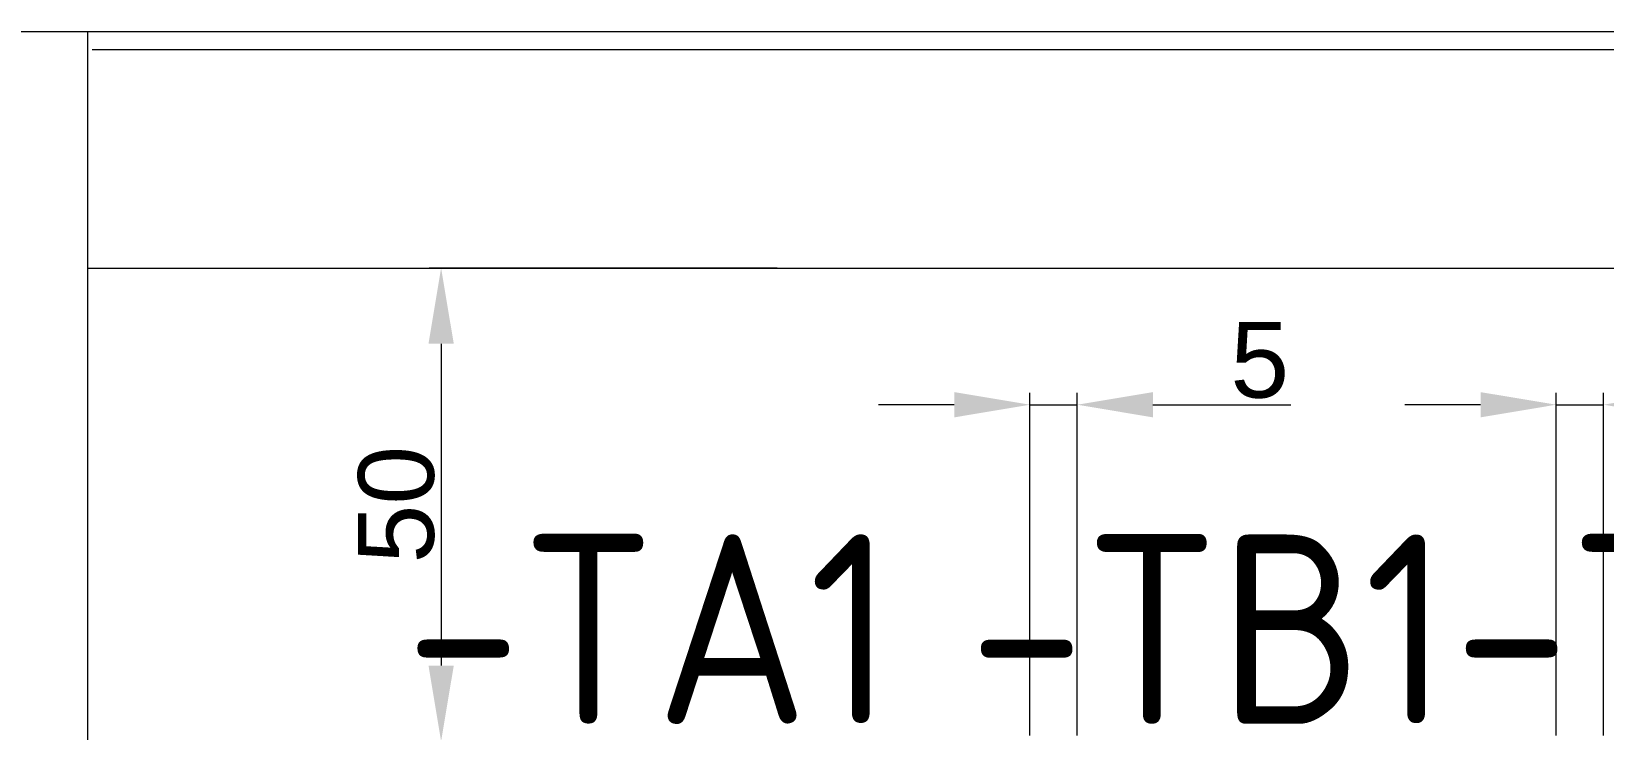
# Model space of a CAD drawing. Header units: millimetres. Extents: x 4137 to 6698, y 1400 to 3585.
# Drawn here: x 4365 to 4531.1, y 3332 to 3405.8 of the extents above; entities that cross this region are included whole.
import ezdxf
from ezdxf.enums import TextEntityAlignment as Align

# ---------------------------------------------------------------- set-up
doc = ezdxf.new("R2010")
doc.units = ezdxf.units.MM
doc.layers.add('000-PI-Oprema', color=30, linetype='Continuous', lineweight=5)
doc.layers.add('002-PI-Kabelska kanalica', color=150, linetype='Continuous')
doc.styles.add('PI0', font='isocpeur.ttf', dxfattribs={"width": 0.9})
doc.styles.get("Standard").update_dxf_attribs({"font": 'arial.ttf'})

msp = doc.modelspace()

# ---------------------------------------------------------------- linework, layer by layer
at = {"color": 0, "linetype": 'ByBlock', "lineweight": 0, "ltscale": 0.25}
for p, q in [((4443.84, 3380.78), (4407.07, 3380.78)), ((4408.32, 3372.78), (4408.32, 3338.78)), ((4470.53, 3331.4), (4470.53, 3367.59)), ((4475.53, 3331.4), (4475.53, 3367.59)), ((4526.13, 3331.4), (4526.13, 3367.59)), ((4531.13, 3331.4), (4531.13, 3367.59)), ((4462.53, 3366.34), (4454.53, 3366.34)), ((4470.53, 3366.34), (4475.53, 3366.34)), ((4483.53, 3366.34), (4498.09, 3366.34)), ((4518.13, 3366.34), (4510.13, 3366.34)), ((4526.13, 3366.34), (4531.13, 3366.34))]:
    msp.add_line(p, q, dxfattribs=at)
at = {"color": 0, "linetype": 'ByBlock', "ltscale": 0.25}
for points in [[(4406.99, 3372.78), (4409.66, 3372.78), (4408.32, 3380.78)], [(4462.53, 3367.67), (4462.53, 3365), (4470.53, 3366.34)], [(4483.53, 3367.67), (4483.53, 3365), (4475.53, 3366.34)], [(4518.13, 3367.67), (4518.13, 3365), (4526.13, 3366.34)], [(4539.13, 3367.67), (4539.13, 3365), (4531.13, 3366.34)], [(4406.99, 3338.78), (4409.66, 3338.78), (4408.32, 3330.78)]]:
    msp.add_solid(points, dxfattribs=at)
at = {"layer": '000-PI-Oprema', "color": 0, "linetype": 'ByBlock', "lineweight": 0, "ltscale": 0.25}
msp.add_line((4909.46, 3403.83), (4371.46, 3403.83), dxfattribs=at)
at = {"layer": '002-PI-Kabelska kanalica', "color": 0, "linetype": 'ByBlock', "lineweight": 0}
for p, q in [((4290.95, 3405.78), (4370.95, 3405.78)), ((4370.95, 3405.78), (4370.95, 1735.78)), ((4370.95, 3405.78), (4370.95, 3380.78)), ((4370.95, 3405.78), (4985.95, 3405.78)), ((4370.95, 3380.78), (4985.95, 3380.78))]:
    msp.add_line(p, q, dxfattribs=at)

# ---------------------------------------------------------------- texts
at = {"color": 0, "linetype": 'ByBlock', "lineweight": 0, "style": 'PI0', "width": 0.9}
for s, p in [('-TA1', (4430.35, 3342.66)), ('-TB1', (4489.45, 3342.66)), ('-TA2', (4542.75, 3342.66))]:
    msp.add_text(s, height=20, dxfattribs=at).set_placement(p, align=Align.MIDDLE)
at = {"color": 0, "linetype": 'ByBlock', "lineweight": 0, "ltscale": 0.25, "insert": (4494.81, 3371.03), "char_height": 8, "attachment_point": 5}
msp.add_mtext('5', dxfattribs=at)
at = {"color": 0, "linetype": 'ByBlock', "lineweight": 0, "ltscale": 0.25, "insert": (4403.61, 3355.78), "char_height": 8, "attachment_point": 5, "rotation": 90}
msp.add_mtext('50', dxfattribs=at)

doc.saveas('drawing.dxf')
